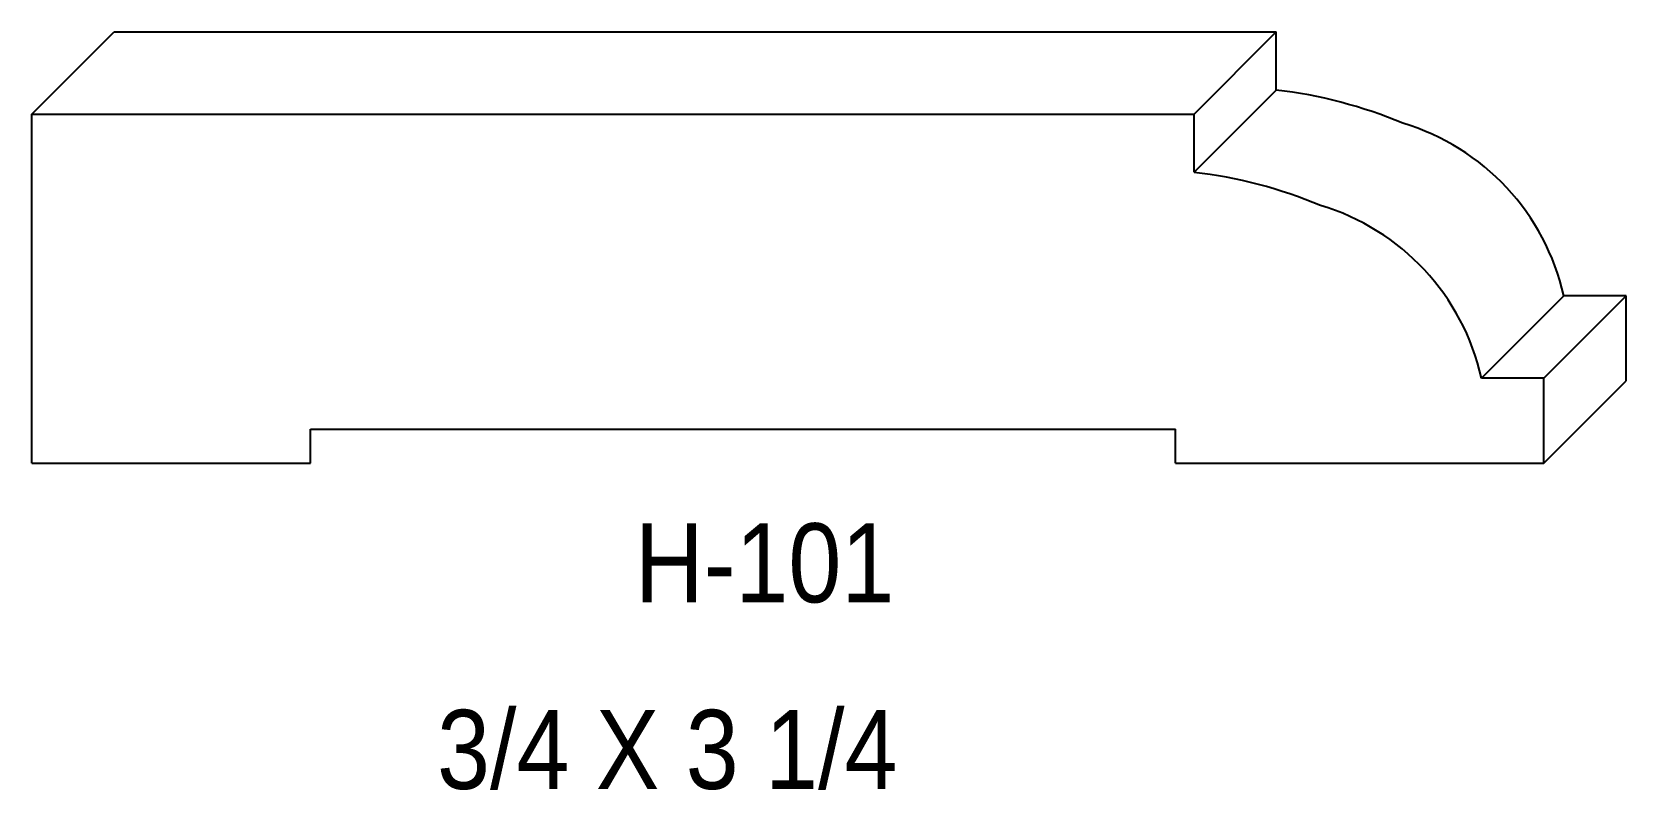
# Model space of a CAD drawing. Extents: x 68.83 to 72.26, y 144.52 to 146.15.
import ezdxf

# ---------------------------------------------------------------- set-up
doc = ezdxf.new("R2010")
doc.units = 0
doc.header["$LTSCALE"] = 5
doc.layers.add('PROFILE', color=7, linetype='CONTINUOUS')
doc.layers.add('TEXT', color=7, linetype='CONTINUOUS')
doc.styles.add('TXT', font='TXT', dxfattribs={"height": 3.5})

msp = doc.modelspace()

# ---------------------------------------------------------------- linework, layer by layer
at = {"layer": 'PROFILE', "color": 1, "linetype": 'CONTINUOUS'}
for p, q in [((68.8325, 145.9759), (69.0092, 146.1526)), ((69.0092, 146.1526), (71.5066, 146.1526)), ((71.3299, 145.9759), (71.5066, 146.1526)), ((71.5066, 146.0277), (71.5066, 146.1526)), ((71.3299, 145.8509), (71.5066, 146.0277)), ((68.8325, 145.9759), (71.3299, 145.9759)), ((68.8325, 145.2261), (68.8325, 145.9759)), ((71.3299, 145.8509), (71.3299, 145.9759)), ((71.9476, 145.4087), (72.1244, 145.5855)), ((72.0817, 145.4087), (72.2584, 145.5855)), ((72.2584, 145.5855), (72.1244, 145.5855)), ((72.2584, 145.4028), (72.2584, 145.5855)), ((72.0817, 145.4087), (71.9476, 145.4087)), ((72.0817, 145.2261), (72.0817, 145.4087)), ((72.0817, 145.2261), (72.2584, 145.4028)), ((69.4309, 145.2261), (69.4309, 145.299)), ((69.4309, 145.299), (71.2898, 145.299)), ((71.2898, 145.2261), (71.2898, 145.299)), ((68.8325, 145.2261), (69.4309, 145.2261)), ((71.2898, 145.2261), (72.0817, 145.2261))]:
    msp.add_line(p, q, dxfattribs=at)
for centre, major_axis, start_param, end_param in [((71.3897, 145.0278), (0, 1.0067), -0.396406, -0.116408), ((71.6349, 145.4758), (0.5016, 0), 0.220424, 1.280698), ((71.213, 144.851), (0, 1.0067), -0.396406, -0.116408), ((71.4582, 145.2991), (0.5016, 0), 0.220424, 1.280698)]:
    msp.add_ellipse(centre, major_axis=major_axis, ratio=1, start_param=start_param, end_param=end_param, dxfattribs=at)

# ---------------------------------------------------------------- texts
at = {"layer": 'PROFILE', "color": 1, "linetype": 'CONTINUOUS', "style": 'TXT', "width": 0.9}
msp.add_text('3/4 X 3 1/4', height=0.169956, dxfattribs=at).set_placement((69.7032, 144.526))
at = {"layer": 'TEXT', "color": 1, "linetype": 'CONTINUOUS', "style": 'TXT', "width": 0.9}
msp.add_text('H-101', height=0.16996, dxfattribs=at).set_placement((70.1286, 144.9269))

doc.saveas('drawing.dxf')
